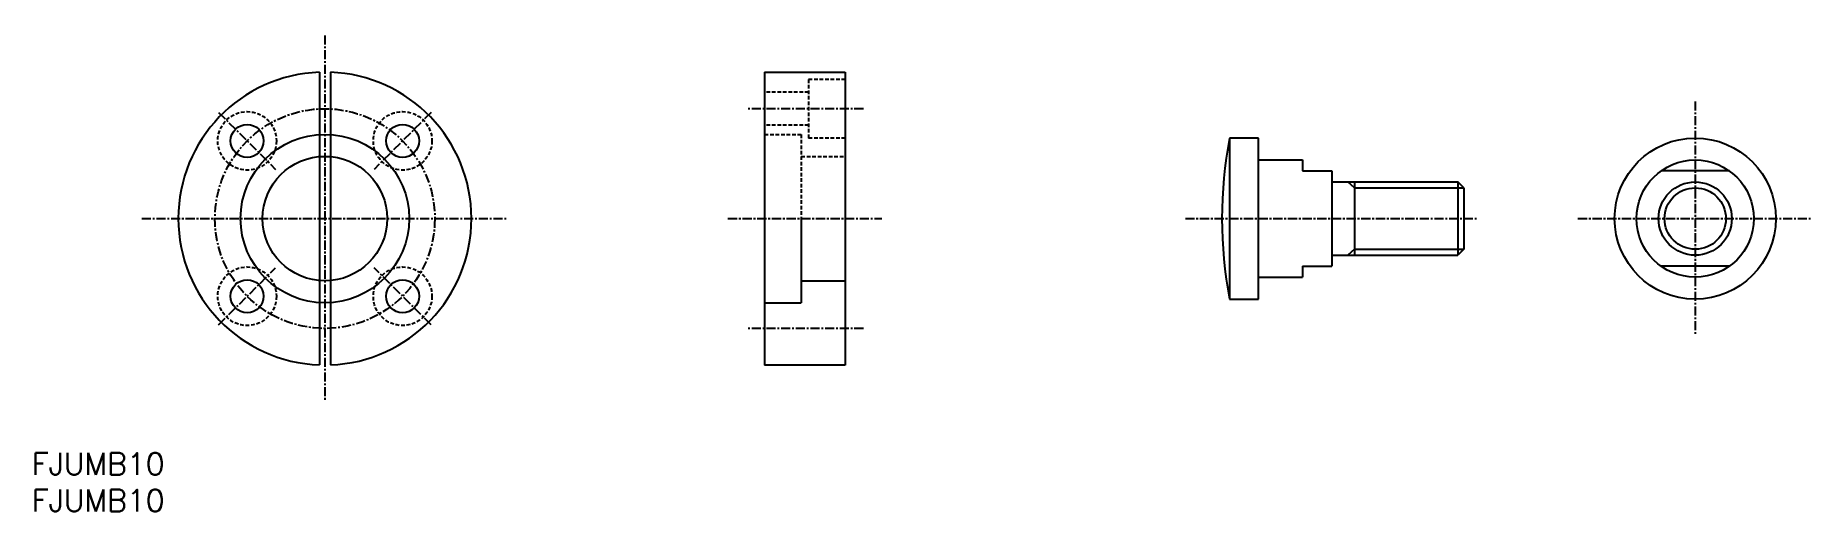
# Model space of a CAD drawing. Extents: x 1 to 243, y 0 to 65.
import ezdxf

# ---------------------------------------------------------------- set-up
doc = ezdxf.new("R2010")
doc.units = 0
doc.linetypes.add('CENTER', pattern=[2, 1.25, -0.25, 0.25, -0.25])
doc.linetypes.add('DASHED', pattern=[0.75, 0.5, -0.25])
doc.layers.get('0').update_dxf_attribs({"linetype": 'CONTINUOUS'})
doc.layers.add('CENTER', color=1, linetype='CENTER')
doc.styles.get("Standard").update_dxf_attribs({"font": 'txt.shx'})

# ---------------------------------------------------------------- blocks, each defined once
blk = doc.blocks.new('*U17')
at = {"color": 7, "linetype": 'CONTINUOUS'}
blk.add_text('FJUMB10', height=3, dxfattribs=at).set_placement((0, 0))
blk = doc.blocks.new('*U18')
at = {"color": 7, "linetype": 'CONTINUOUS'}
blk.add_text('FJUMB10', height=3, dxfattribs=at).set_placement((0, 5))

msp = doc.modelspace()

# ---------------------------------------------------------------- linework, layer by layer
at = {"color": 7, "linetype": 'CONTINUOUS'}
for p, q in [((39.25, 59.99), (39.25, 20.01)), ((40.75, 59.99), (40.75, 20.01)), ((100, 60), (100, 20)), ((100, 60), (111, 60)), ((111, 60), (111, 20)), ((163.44, 51), (163.44, 29)), ((167.42, 51), (163.44, 51)), ((167.42, 29), (167.42, 51)), ((167.42, 48), (173.42, 48)), ((173.42, 48), (173.42, 46.5)), ((173.42, 46.5), (177.42, 46.5)), ((177.42, 46.5), (177.42, 33.5)), ((231.66, 46.5), (222.34, 46.5)), ((177.42, 45), (194.61, 45)), ((180.52, 45), (180.52, 35)), ((194.61, 45), (194.61, 35)), ((195.42, 44.19), (194.61, 45)), ((195.42, 44.19), (195.42, 35.81)), ((105, 40), (105, 28.5)), ((177.42, 35), (194.61, 35)), ((195.42, 35.81), (194.61, 35)), ((167.42, 32), (173.42, 32)), ((167.42, 29), (167.42, 32)), ((173.42, 33.5), (177.42, 33.5)), ((173.42, 33.5), (173.42, 32)), ((231.66, 33.5), (222.34, 33.5)), ((105, 31.5), (111, 31.5)), ((100, 28.5), (105, 28.5)), ((163.44, 29), (167.42, 29)), ((111, 20), (100, 20))]:
    msp.add_line(p, q, dxfattribs=at)
at = {"color": 3, "linetype": 'DASHED'}
for p, q in [((106, 59), (106, 51)), ((111, 59), (106, 59)), ((106, 57.25), (100, 57.25)), ((106, 52.75), (100, 52.75)), ((100, 51.5), (105, 51.5)), ((105, 51.5), (105, 40)), ((111, 51), (106, 51)), ((105, 48.5), (111, 48.5))]:
    msp.add_line(p, q, dxfattribs=at)
at = {"color": 3, "linetype": 'CONTINUOUS'}
for p, q in [((180.52, 44.19), (179.61, 45)), ((180.52, 44.19), (195.42, 44.19)), ((180.52, 35.81), (179.61, 35)), ((180.52, 35.81), (195.42, 35.81))]:
    msp.add_line(p, q, dxfattribs=at)
at = {"color": 3, "linetype": 'DASHED'}
for centre in [(29.39, 50.61), (50.61, 50.61), (29.39, 29.39), (50.61, 29.39)]:
    msp.add_circle(centre, 4, dxfattribs=at)
at = {"color": 7, "linetype": 'CONTINUOUS'}
for centre, radius in [((29.39, 50.61), 2.25), ((40, 40), 11.5), ((50.61, 50.61), 2.25), ((227, 40), 11), ((40, 40), 8.5), ((227, 40), 8), ((227, 40), 4.19), ((29.39, 29.39), 2.25), ((50.61, 29.39), 2.25)]:
    msp.add_circle(centre, radius, dxfattribs=at)
at = {"color": 3, "linetype": 'CONTINUOUS'}
msp.add_circle((227, 40), 5, dxfattribs=at)
at = {"color": 7, "linetype": 'CONTINUOUS'}
for centre, radius, start, end in [((40, 40), 20, 92.1491, 267.8509), ((40, 40), 20, 272.1491, 87.8509), ((222.42, 40), 60, 169.436, 190.564)]:
    msp.add_arc(centre, radius, start, end, dxfattribs=at)
at = {"layer": 'CENTER', "color": 1, "linetype": 'CENTER'}
for p, q in [((40, 65), (40, 15)), ((227, 56), (227, 24)), ((25.5, 54.5), (33.28, 46.72)), ((54.5, 54.5), (46.72, 46.72)), ((113.5, 55), (97.5, 55)), ((15, 40), (65, 40)), ((95, 40), (116, 40)), ((157.42, 40), (197.4, 40)), ((211, 40), (243, 40)), ((25.5, 25.5), (33.28, 33.28)), ((54.5, 25.5), (46.72, 33.28)), ((113.5, 25), (97.5, 25))]:
    msp.add_line(p, q, dxfattribs=at)
msp.add_circle((40, 40), 15, dxfattribs=at)

# ---------------------------------------------------------------- block references
at = {"color": 7, "linetype": 'CONTINUOUS'}
for name in ['*U18', '*U17']:
    msp.add_blockref(name, (0, 0), dxfattribs=at)

doc.saveas('drawing.dxf')
